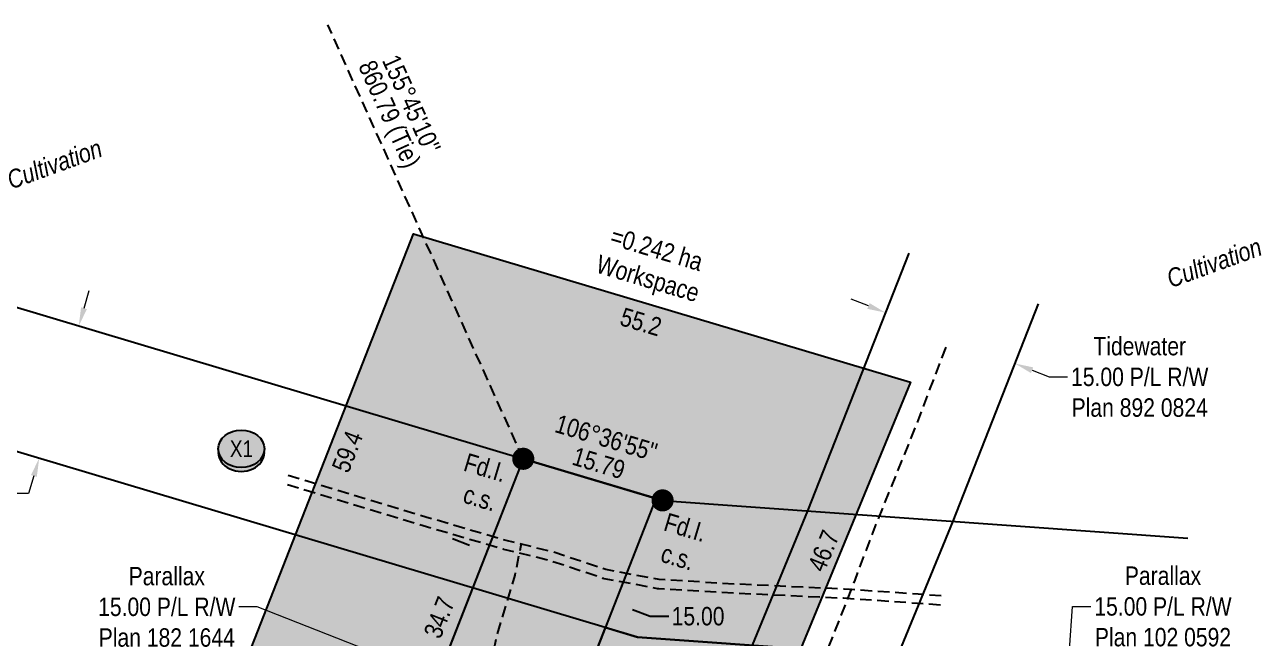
# Model space of a CAD drawing. Extents: x 297466 to 300921, y 5806509 to 5810209.
# Drawn here: x 298937 to 299607, y 5807616 to 5807949 of the extents above; entities that cross this region are included whole.
import ezdxf
from ezdxf.enums import TextEntityAlignment as Align

# ---------------------------------------------------------------- set-up
doc = ezdxf.new("R2010")
doc.units = 0
doc.header["$LTSCALE"] = 5
doc.header["$PDMODE"] = 35
doc.header["$PDSIZE"] = 0.5
doc.linetypes.add('foc-TIELINE', pattern=[1.875, 1.25, -0.625])
doc.linetypes.add('UG_PIPE', pattern=[1.875, 1.25, -0.625])
doc.layers.get('Defpoints').update_dxf_attribs({"color": 9})
for name, color, linetype in [('AS-PIPE-UG', 44, 'UG_PIPE'), ('C-RW', 13, 'Continuous'), ('F-RW', 190, 'Continuous'), ('L-BD', 7, 'Continuous'), ('L-BD1', 253, 'Continuous'), ('L-MON', 1, 'Continuous'), ('L-MON-T', 1, 'Continuous'), ('L-TIE', 7, 'foc-TIELINE'), ('P-CROSSINGS', 250, 'Continuous'), ('P-PROPOSED', 10, 'Continuous'), ('P-PROPOSED-H', 21, 'Continuous'), ('P-TEMP-H', 41, 'Continuous'), ('P-TEMP_WORKSPACE', 46, 'Continuous'), ('P-TXT', 4, 'Continuous')]:
    doc.layers.add(name, color=color, linetype=linetype)
for name, color, linetype, lineweight in [('C-RW-T', 13, 'Continuous', 9), ('F-RW-T', 190, 'Continuous', 9), ('P-TEMP-T', 46, 'Continuous', 18), ('T-TEXT', 48, 'Continuous', 18)]:
    doc.layers.add(name, color=color, linetype=linetype, lineweight=lineweight)
doc.styles.add('175L', font='ARIALN.TTF', dxfattribs={"height": 20})
doc.styles.add('80', font='ARIALN.TTF', dxfattribs={"height": 10})
doc.styles.add('80CG', font='ARIALN.TTF', dxfattribs={"height": 10})
doc.styles.add('80L', font='ARIALN.TTF', dxfattribs={"height": 10})
doc.styles.add('Crossing', font='ARIALN.TTF', dxfattribs={"height": 10})
doc.dimstyles.new('Compass 5 000', dxfattribs={"dimscale": 5, "dimtxt": 9, "dimasz": 2, "dimexe": 0.2, "dimexo": 0.0625, "dimgap": 0.5, "dimtad": 0, "dimtih": 1, "dimtoh": 1, "dimzin": 0, "dimdsep": 46, "dimtxsty": '80CG', "dimcen": 0.1, "dimse1": 1, "dimse2": 1, "dimclrd": 256, "dimclrt": 256, "dimaunit": 1, "dimadec": 4, "dimazin": 0, "dimtfac": 0.06, "dimtofl": 0, "dimtmove": 0, "dimatfit": 1, "dimfxl": 0.2, "dimtolj": 1, "dimtzin": 0, "dimlwd": -1, "dimarcsym": 0})

# ---------------------------------------------------------------- blocks, each defined once
blk = doc.blocks.new('fdia')
at = {"color": 255, "const_width": 1}
blk.add_lwpolyline([(-0.5, 0, 1), (0.5, 0, 1)], format="xyb", close=True, dxfattribs=at)
blk = doc.blocks.new('Fdiaa')
blk.add_blockref('fdia', (0, 0))
blk = doc.blocks.new('fdib')
at = {"color": 1, "const_width": 1.6}
blk.add_lwpolyline([(-0.4, 0, 1), (0.4, 0, 1)], format="xyb", close=True, dxfattribs=at)
at = {"color": 1}
blk.add_circle((0, 0), 0.8, dxfattribs=at)
blk = doc.blocks.new('Fdibb')
blk.add_blockref('fdib', (0, 0))
blk = doc.blocks.new('fdicc')
for name in ['Fdibb', 'Fdiaa']:
    blk.add_blockref(name, (0, 0))
blk = doc.blocks.new('FDI')
blk.add_blockref('fdicc', (0, 0))
blk = doc.blocks.new('*D410')
at = {"layer": 'Defpoints', "color": 0, "linetype": 'Continuous', "transparency": 16777216}
for p in [(299405.82, 5807798.33), (299475.98, 5807770.78), (299473.81, 5807765.24)]:
    blk.add_point(p, dxfattribs=at)
at = {"layer": 'F-RW-T', "transparency": 16777216}
for p, q in [((299394.34, 5807796.45), (299385.03, 5807800.11)), ((299483.12, 5807761.59), (299492.42, 5807757.93)), ((299492.42, 5807757.93), (299502.42, 5807757.93))]:
    blk.add_line(p, q, dxfattribs=at)
at = {"layer": 'F-RW-T', "linetype": 'Continuous', "transparency": 16777216}
for points in [[(299394.95, 5807798), (299393.73, 5807794.9), (299403.64, 5807792.8)], [(299483.73, 5807763.14), (299482.51, 5807760.04), (299473.81, 5807765.24)]]:
    blk.add_solid(points, dxfattribs=at)
at = {"layer": 'F-RW-T', "linetype": 'Continuous', "transparency": 16777216, "insert": (299541.51, 5807757.93), "char_height": 10, "attachment_point": 5, "style": '80CG'}
blk.add_mtext('\\A1;Tidewater\\P15.00 P/L R/W\\PPlan 892 0824', dxfattribs=at)
blk = doc.blocks.new('*D411')
at = {"layer": 'C-RW-T', "transparency": 16777216}
for p, q in [((298968.72, 5807795.23), (298971.58, 5807804.81)), ((298941.51, 5807704.21), (298938.65, 5807694.63)), ((298938.65, 5807694.63), (298928.65, 5807694.63))]:
    blk.add_line(p, q, dxfattribs=at)
at = {"layer": 'C-RW-T', "linetype": 'Continuous', "transparency": 16777216}
for points in [[(298967.12, 5807795.71), (298970.31, 5807794.75), (298965.85, 5807785.65)], [(298939.92, 5807704.69), (298943.11, 5807703.74), (298944.38, 5807713.79)]]:
    blk.add_solid(points, dxfattribs=at)
at = {"layer": 'Defpoints', "color": 0, "linetype": 'Continuous', "transparency": 16777216}
for p in [(298945.18, 5807791.83), (298923.7, 5807719.97), (298944.38, 5807713.79)]:
    blk.add_point(p, dxfattribs=at)
at = {"layer": 'C-RW-T', "linetype": 'Continuous', "transparency": 16777216, "insert": (298889.56, 5807694.63), "char_height": 10, "attachment_point": 5, "style": '80CG'}
blk.add_mtext('\\A1;Parallax\\P15.00 P/L R/W\\PPlan 192 2006', dxfattribs=at)
blk = doc.blocks.new('*D413')
at = {"layer": 'C-RW-T', "transparency": 16777216}
for p, q in [((299503.37, 5807609.97), (299505.05, 5807633.38)), ((299505.05, 5807633.38), (299515.05, 5807633.38)), ((299496.57, 5807515.22), (299495.86, 5807505.24))]:
    blk.add_line(p, q, dxfattribs=at)
at = {"layer": 'C-RW-T', "linetype": 'Continuous', "transparency": 16777216}
for points in [[(299501.71, 5807610.09), (299505.03, 5807609.85), (299502.66, 5807600)], [(299494.91, 5807515.34), (299498.24, 5807515.1), (299497.29, 5807525.19)]]:
    blk.add_solid(points, dxfattribs=at)
at = {"layer": 'Defpoints', "color": 0, "linetype": 'Continuous', "transparency": 16777216}
for p in [(299502.66, 5807600), (299515.4, 5807599.08), (299510.04, 5807524.28)]:
    blk.add_point(p, dxfattribs=at)
at = {"layer": 'C-RW-T', "linetype": 'Continuous', "transparency": 16777216, "insert": (299554.14, 5807633.38), "char_height": 10, "attachment_point": 5, "style": '80CG'}
blk.add_mtext('\\A1;Parallax\\P15.00 P/L R/W\\PPlan 102 0592', dxfattribs=at)
blk = doc.blocks.new('xing2')
h = blk.add_hatch(color=50)
h.dxf.hatch_style = 1
edge = h.paths.add_edge_path()
edge.add_ellipse((0, 0), major_axis=(-12.5, 0), ratio=0.816297, start_angle=0, end_angle=360)
h = blk.add_hatch(color=250)
h.dxf.hatch_style = 1
edge = h.paths.add_edge_path()
edge.add_ellipse((0, -2.05), major_axis=(-12.5, 0), ratio=0.816297, start_angle=0, end_angle=180)
edge.add_line((12.5, -2.05), (12.5, 0))
edge.add_ellipse((0, 0), major_axis=(-12.5, 0), ratio=0.816297, start_angle=0, end_angle=180, ccw=False)
edge.add_line((-12.5, 0), (-12.5, -2.05))
at = {"color": 250}
blk.add_ellipse((0, 0), major_axis=(-12.5, 0), ratio=0.816297, dxfattribs=at)
blk.add_ellipse((0, -2.05), major_axis=(-12.5, 0), ratio=0.816297, start_param=0, end_param=3.141593, dxfattribs=at)
at = {"color": 250, "style": 'Crossing'}
blk.add_attdef('CROSSING', text='', height=9, dxfattribs=at).set_placement((0.09, 0.02), align=Align.MIDDLE_CENTER)
at = {"color": 250, "style": 'Crossing', "flags": 1}
for tag, p in [('OWNER', (0.09, -12.49)), ('DESCRIPTION', (0.09, -25.77)), ('LOCATION', (0.09, -39.3)), ('DWG_REF', (0.09, -52.84))]:
    blk.add_attdef(tag, text='', height=9, dxfattribs=at).set_placement(p, align=Align.MIDDLE_CENTER)
blk = doc.blocks.new('*D440')
at = {"layer": 'Defpoints', "color": 0, "transparency": 16777216}
for p in [(299185.93, 5807659.61), (299257.03, 5807635.49), (299255.77, 5807632.27)]:
    blk.add_point(p, dxfattribs=at)
at = {"layer": 'P-TXT', "transparency": 16777216}
for p, q in [((299177.88, 5807666.48), (299168.57, 5807670.12)), ((299266.34, 5807631.84), (299275.95, 5807628.08)), ((299275.95, 5807628.08), (299285.95, 5807628.08))]:
    blk.add_line(p, q, dxfattribs=at)
for points in [[(299178.48, 5807668.03), (299177.27, 5807664.92), (299187.19, 5807662.83)], [(299266.95, 5807633.39), (299265.73, 5807630.29), (299257.03, 5807635.49)]]:
    blk.add_solid(points, dxfattribs=at)
at = {"layer": 'P-TXT', "transparency": 16777216, "insert": (299301.89, 5807628.08), "char_height": 10, "attachment_point": 5, "style": '80CG'}
blk.add_mtext('\\A1;15.00', dxfattribs=at)
blk = doc.blocks.new('*D441')
at = {"layer": 'C-RW-T', "transparency": 16777216}
for p, q in [((299062.71, 5807633.17), (299052.71, 5807633.17)), ((299151.26, 5807598.49), (299062.71, 5807633.17)), ((299239.71, 5807563.86), (299249.02, 5807560.21))]:
    blk.add_line(p, q, dxfattribs=at)
for points in [[(299151.86, 5807600.05), (299150.65, 5807596.94), (299160.57, 5807594.85)], [(299240.32, 5807565.41), (299239.1, 5807562.3), (299230.4, 5807567.5)]]:
    blk.add_solid(points, dxfattribs=at)
at = {"layer": 'Defpoints', "color": 0, "transparency": 16777216}
for p in [(299160.57, 5807594.85), (299160.66, 5807595.07), (299230.49, 5807567.73)]:
    blk.add_point(p, dxfattribs=at)
at = {"layer": 'C-RW-T', "transparency": 16777216, "insert": (299013.62, 5807633.17), "char_height": 10, "attachment_point": 5, "style": '80CG'}
blk.add_mtext('\\A1;Parallax\\P15.00 P/L R/W\\PPlan 182 1644', dxfattribs=at)

msp = doc.modelspace()

# ---------------------------------------------------------------- hatches: boundary and pattern name
at = {"layer": 'P-PROPOSED-H'}
h = msp.add_hatch(color=256, dxfattribs=at)
h.dxf.hatch_style = 1
h.paths.add_polyline_path([(299239.055, 5807290.009), (299244.402, 5807364.814), (299194.517, 5807368.379), (299203.883, 5807499.789), (299279.156, 5807692.008), (299207.042, 5807713.528), (299129.889, 5807516.506), (299114.379, 5807298.92)])
at = {"layer": 'P-TEMP-H'}
h = msp.add_hatch(color=256, dxfattribs=at)
h.dxf.hatch_style = 1
h.paths.add_polyline_path([(299143.236, 5807550.59), (299038.781, 5807558.082), (299147.478, 5807835.654), (299417.224, 5807755.159), (299327.523, 5807537.37), (299221.588, 5807544.969), (299279.156, 5807692.008), (299207.042, 5807713.528)])

# ---------------------------------------------------------------- linework, layer by layer
at = {"layer": 'AS-PIPE-UG', "flags": 128}
for points in [[(299436.232, 5807774.063), (299419.402, 5807729.798), (299397.737, 5807676.648), (299386.862, 5807647.623), (299370.182, 5807605.358), (299352.487, 5807560.468), (299336.922, 5807519.748), (299327.427, 5807479.298), (299324.782, 5807449.093), (299318.107, 5807403.968), (299312.207, 5807351.268), (299308.362, 5807312.993), (299305.177, 5807273.658), (299301.907, 5807234.973)], [(299433.742, 5807639.188), (299381.097, 5807642.833), (299321.942, 5807645.568), (299280.862, 5807647.968), (299251.827, 5807653.403), (299222.997, 5807663.048), (299197.692, 5807669.233), (299154.092, 5807681.948), (299078.277, 5807704.858)], [(299205.022, 5807326.353), (299205.147, 5807326.153), (299179.627, 5807325.843), (299164.967, 5807326.288), (299158.447, 5807335.963), (299158.652, 5807352.143), (299158.372, 5807363.518), (299159.927, 5807391.523), (299163.592, 5807427.058), (299169.322, 5807487.123), (299177.607, 5807545.178), (299185.697, 5807584.893), (299192.757, 5807617.403), (299202.577, 5807650.348), (299206.157, 5807667.753)]]:
    msp.add_lwpolyline(points, dxfattribs=at)
msp.add_lwpolyline([(299433.397, 5807634.2), (299380.809, 5807637.841), (299321.711, 5807640.573, -0.0030387), (299321.651, 5807640.576), (299280.571, 5807642.976, -0.0316831), (299279.942, 5807643.053), (299250.907, 5807648.488, -0.0344627), (299250.241, 5807648.661), (299221.608, 5807658.24), (299196.505, 5807664.376, -0.0110106), (299196.292, 5807664.433), (299152.692, 5807677.148, -0.0024249), (299152.646, 5807677.162), (299076.831, 5807700.072)], format="xyb", dxfattribs=at)
at = {"layer": 'C-RW', "flags": 128}
for points in [[(298829.788, 5807826.317), (299282.642, 5807690.968), (299567.612, 5807670.526)], [(299562.246, 5807595.722), (299269.059, 5807616.753), (298808.312, 5807754.462)], [(299277.827, 5807482.353), (299265.768, 5807313.176), (299325.614, 5807308.911), (299314.949, 5807159.298), (299180.298, 5807168.896), (299203.883, 5807499.789), (299251.716, 5807621.936), (299269.059, 5807616.753), (299562.246, 5807595.722)]]:
    msp.add_lwpolyline(points, dxfattribs=at)
at = {"layer": 'F-RW', "flags": 128}
for points in [[(299299.215, 5807534.282), (299361.422, 5807685.317), (299416.352, 5807825.144)], [(299486.509, 5807797.583), (299440.203, 5807679.665), (299351.774, 5807464.966), (299324.211, 5807078.267), (299327.646, 5807050.618)]]:
    msp.add_lwpolyline(points, dxfattribs=at)
at = {"layer": 'L-TIE', "flags": 128}
msp.add_lwpolyline([(299207.042, 5807713.528), (299100.963, 5807949.041)], dxfattribs=at)
at = {"layer": 'P-PROPOSED', "flags": 128}
msp.add_lwpolyline([(299239.055, 5807290.009), (299244.402, 5807364.814), (299194.517, 5807368.379), (299203.883, 5807499.789), (299279.156, 5807692.008), (299207.042, 5807713.528), (299129.889, 5807516.506), (299114.379, 5807298.92)], close=True, dxfattribs=at)
at = {"layer": 'P-TEMP_WORKSPACE'}
msp.add_lwpolyline([(299143.236, 5807550.59), (299038.781, 5807558.082), (299147.478, 5807835.654), (299417.224, 5807755.159), (299327.523, 5807537.37), (299221.588, 5807544.969), (299279.156, 5807692.008), (299207.042, 5807713.528)], close=True, dxfattribs=at)

# ---------------------------------------------------------------- block references
at = {"layer": 'L-MON', "xscale": 4.999744850000015, "yscale": 4.999744850000015, "zscale": 4.999744850000015}
for p in [(299207.042, 5807713.528), (299282.642, 5807690.968)]:
    msp.add_blockref('FDI', p, dxfattribs=at)
at = {"layer": 'P-CROSSINGS', "xscale": 0.99994897, "yscale": 0.99994897, "zscale": 0.99994897}
msp.add_blockref('xing2', (299054.056, 5807718.943), dxfattribs=at).add_auto_attribs({'CROSSING': 'X1'})

# ---------------------------------------------------------------- texts
at = {"layer": 'L-BD', "style": '80L'}
for s, p in [("155°45'10''", (299146.428, 5807905.929)), ('860.79 (Tie)', (299133.436, 5807900.077))]:
    msp.add_text(s, height=9.99949, rotation=294.2476, dxfattribs=at).set_placement(p, align=Align.MIDDLE)
at = {"layer": 'L-BD1', "style": '80L'}
for s, height, p in [("106°36'55''", 9.99949, (299252.117, 5807724.878)), ('15.79', 9.9995, (299248.042, 5807711.224))]:
    msp.add_text(s, height=height, rotation=343.3842, dxfattribs=at).set_placement(p, align=Align.MIDDLE)
at = {"layer": 'L-MON-T', "char_height": 9.99946, "width": 22.04288, "attachment_point": 1, "rotation": 343.359599, "style": '175L'}
for s, insert in [('\\pi1.06174;Fd.I.  \\P\\pi5.63858;c.s.', (299175.878, 5807717.151)), ('Fd.I.  c.s.', (299285.465, 5807684.406))]:
    msp.add_mtext(s, dxfattribs=dict(at, insert=insert))
at = {"layer": 'P-TEMP-T', "linetype": 'Continuous', "attachment_point": 2, "style": '80'}
for s, insert, char_height, width, rotation in [('=0.242 ha Workspace', (299280.893, 5807832.188), 9.99949, 56.89791, 343.384229), ('55.2', (299272.361, 5807792.615), 9.9995, 21.83149, 343.384229), ('59.4', (299106.947, 5807719.259), 9.9995, 21.83149, 68.614663), ('46.7', (299365.345, 5807665.508), 9.9995, 20.27632, 67.614663), ('34.7', (299156.777, 5807629.301), 9.9995, 21.83149, 68.614663)]:
    msp.add_mtext(s, dxfattribs=dict(at, insert=insert, char_height=char_height, width=width, rotation=rotation))
at = {"layer": 'T-TEXT', "char_height": 9.99949, "attachment_point": 1, "rotation": 20, "style": '80L'}
for insert in [(298925.268, 5807868.811), (299554.489, 5807815.29)]:
    msp.add_mtext_dynamic_manual_height_columns('\\pi0.61613;{\\fArial Narrow|b0|i1|c0|p34;Cultivation}', width=53.39878, gutter_width=47.498, heights=[0], dxfattribs=dict(at, insert=insert))

# ---------------------------------------------------------------- dimensions: what is measured, and where the dimension line sits
at = {"layer": 'C-RW-T', "linetype": 'Continuous'}
for base, p1, p2, angle, text, picture, middle in [((298944.377, 5807713.794), (298945.18, 5807791.829), (298923.704, 5807719.973), 253.359599, 'Parallax\\P15.00 P/L R/W\\PPlan 192 2006', '*D411', (298889.564, 5807694.632)), ((299502.656, 5807599.997), (299510.036, 5807524.278), (299515.402, 5807599.082), 85.897099, 'Parallax\\P15.00 P/L R/W\\PPlan 102 0592', '*D413', (299554.137, 5807633.38))]:
    dim = msp.add_linear_dim(base=base, p1=p1, p2=p2, angle=angle, text=text, dimstyle='Compass 5 000', dxfattribs=at)
    dim.commit()
    dim.dimension.update_dxf_attribs({"geometry": picture, "text_midpoint": middle, "dimtype": 161})
at = {"layer": 'C-RW-T', "color": 2}
dim = msp.add_linear_dim(base=(299160.567, 5807594.848), p1=(299230.488, 5807567.727), p2=(299160.655, 5807595.073), angle=158.614663, text='Parallax\\P15.00 P/L R/W\\PPlan 182 1644', dimstyle='Compass 5 000', dxfattribs=at)
dim.commit()
dim.dimension.update_dxf_attribs({"geometry": '*D441', "text_midpoint": (299013.624, 5807633.169), "dimtype": 161})
at = {"layer": 'F-RW-T', "linetype": 'Continuous'}
dim = msp.add_linear_dim(base=(299473.809, 5807765.243), p1=(299405.818, 5807798.329), p2=(299475.981, 5807770.776), angle=338.56018, text='Tidewater\\P15.00 P/L R/W\\PPlan 892 0824', dimstyle='Compass 5 000', dxfattribs=at)
dim.commit()
dim.dimension.update_dxf_attribs({"geometry": '*D410', "text_midpoint": (299541.511, 5807757.933), "dimtype": 161})
at = {"layer": 'P-TXT'}
dim = msp.add_linear_dim(base=(299257.027, 5807635.487), p1=(299185.929, 5807659.613), p2=(299255.768, 5807632.269), angle=338.618735, text='15.00', dimstyle='Compass 5 000', dxfattribs=at)
dim.commit()
dim.dimension.update_dxf_attribs({"geometry": '*D440', "text_midpoint": (299301.891, 5807628.077), "dimtype": 161})

doc.saveas('drawing.dxf')
